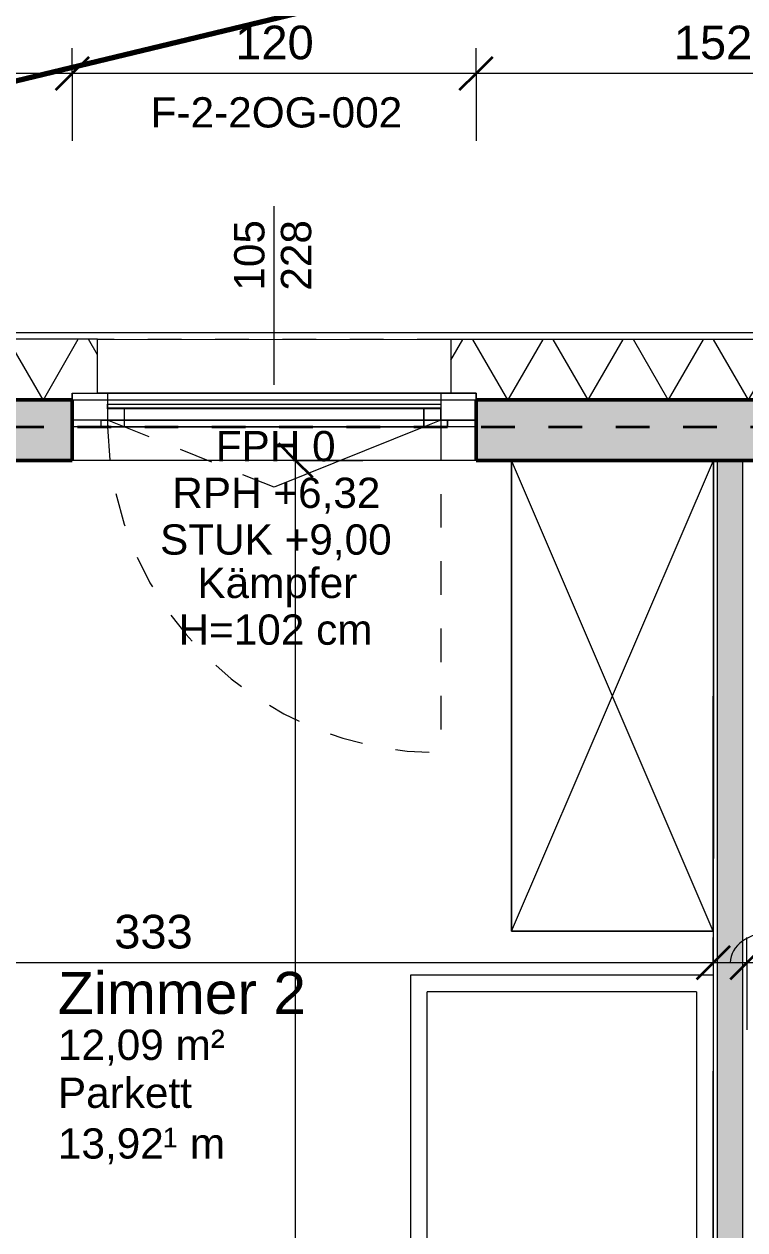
# Model space of a CAD drawing. Header units: metres. Extents: x -67.4 to -27.2, y 43.9 to 89.6.
# Drawn here: x -49.801 to -47.659, y 80.591 to 84.177 of the extents above; entities that cross this region are included whole.
import ezdxf

# ---------------------------------------------------------------- set-up
doc = ezdxf.new("R2010")
doc.units = ezdxf.units.M
for name, pattern in [('Strich Punkt Mittel', [0.015875, 0.00635, -0.004763, 0, -0.004763]), ('Verdeckt', [0.003, 0.002, -0.001]), ('Verdeckt Oben', [0.00225, 0.0015, -0.00075])]:
    doc.linetypes.add(name, pattern=pattern)
for name, color, linetype, lineweight in [('A-DETL-MBND', 5, 'Continuous', 5), ('A-GLAZ', 151, 'Continuous', 18), ('A-GLAZ-IDEN_', 152, 'Continuous', 9), ('A_Bemassung-50_', 4, 'Continuous', 9), ('A_Bemassung_', 4, 'Continuous', 9), ('A_Decken', 8, 'Continuous', 13), ('A_Fenster', 7, 'Continuous', 13), ('A_Grundstuecksgrenze', 5, 'Continuous', 70), ('A_Moebel', 6, 'Continuous', 13), ('A_Raeume_', 7, 'Continuous', 5), ('A_Raeume_Beschriftung_', 7, 'Continuous', 9), ('A_Raster_', 1, 'Continuous', 9), ('A_Waende', 7, 'Continuous', 13)]:
    doc.layers.add(name, color=color, linetype=linetype, lineweight=lineweight)
doc.styles.add('Arial_2', font='arial.ttf', dxfattribs={"height": 0.09})
doc.styles.add('Arial_3', font='arial.ttf', dxfattribs={"height": 0.05849})
doc.styles.add('Arial_4', font='arial.ttf', dxfattribs={"height": 0.125})
doc.styles.add('Arial_5', font='arial.ttf', dxfattribs={"height": 0.1})
doc.dimstyles.new('WGA-Bemaßung', dxfattribs={"dimscale": 0.3048, "dimtxt": 0.102026, "dimasz": 0.328084, "dimexe": 0.246063, "dimexo": 0.0625, "dimgap": 0.04101, "dimtad": 1, "dimdec": 1, "dimlfac": 100, "dimrnd": 0.5, "dimdsep": 46, "dimtxsty": 'Arial_5', "dimblk1": 'OBLIQUE', "dimblk2": 'OBLIQUE', "dimsah": 1, "dimcen": 0.09, "dimdle": 0.246063, "dimazin": 2, "dimtfac": 1, "dimtdec": 4, "dimtix": 1, "dimtmove": 0, "dimatfit": 3, "dimfxl": 0.656168, "dimfxlon": 1, "dimtvp": 1, "dimtolj": 1, "dimtzin": 0, "dimarcsym": 2})
doc.dimstyles.new('WGA-Bemaßung_2', dxfattribs={"dimscale": 0.3048, "dimtxt": 0.102026, "dimasz": 0.328084, "dimexe": 0.246063, "dimexo": 0.0625, "dimgap": 0.04101, "dimtad": 1, "dimdec": 1, "dimlfac": 100, "dimrnd": 0.5, "dimdsep": 46, "dimtxsty": 'Arial_5', "dimblk1": 'OBLIQUE', "dimblk2": 'OBLIQUE', "dimsah": 1, "dimcen": 0.09, "dimdle": 0.246063, "dimazin": 2, "dimtfac": 1, "dimtdec": 4, "dimtix": 1, "dimtmove": 2, "dimatfit": 3, "dimfxl": 0.656168, "dimfxlon": 1, "dimtvp": 1, "dimtolj": 1, "dimtzin": 0, "dimarcsym": 2})
doc.dimstyles.new('WGA-Bemaßung_3', dxfattribs={"dimscale": 0.3048, "dimtxt": 0.102026, "dimasz": 0.328084, "dimexe": 0.246063, "dimexo": 0.0625, "dimgap": 0.04101, "dimtad": 1, "dimdec": 1, "dimlfac": 100, "dimrnd": 0.5, "dimdsep": 46, "dimtxsty": 'Arial_5', "dimblk1": 'OBLIQUE', "dimblk2": 'OBLIQUE', "dimsah": 1, "dimcen": 0.09, "dimdle": 0.246063, "dimazin": 2, "dimtfac": 1, "dimtdec": 4, "dimtix": 1, "dimtmove": 1, "dimatfit": 3, "dimfxl": 0.656168, "dimfxlon": 1, "dimtvp": 1, "dimtolj": 1, "dimtzin": 0, "dimarcsym": 2})
doc.dimstyles.new('WGA-Bemaßung_4', dxfattribs={"dimscale": 0.3048, "dimtxt": 0.102026, "dimasz": 0.328084, "dimexe": 0.246063, "dimexo": 0.0625, "dimgap": 0.04101, "dimtad": 1, "dimdec": 1, "dimlfac": 100, "dimrnd": 0.5, "dimdsep": 46, "dimtxsty": 'Arial_5', "dimblk1": 'OBLIQUE', "dimblk2": 'OBLIQUE', "dimsah": 1, "dimcen": 0.09, "dimdle": 0.246063, "dimazin": 2, "dimtfac": 1, "dimtdec": 4, "dimtix": 1, "dimtmove": 0, "dimatfit": 3, "dimfxl": 0.656168, "dimfxlon": 1, "dimtvp": 1, "dimtolj": 1, "dimtzin": 0, "dimarcsym": 2})

# ---------------------------------------------------------------- blocks, each defined once
blk = doc.blocks.new('Moeb_Schrank - Schrank_2m_60cm-V16-263_PP_02OG_BT2')
at = {"layer": 'A_Moebel', "color": 8}
for p, q in [((0, 0), (1.4, 0.6)), ((0, 0.6), (1.4, 0)), ((1.4, 0.6), (0, 0.6)), ((0, 0.6), (0, 0)), ((0, 0), (0, 0.6)), ((0, 0.6), (1.4, 0.6)), ((1.4, 0), (1.4, 0.6)), ((1.4, 0.6), (1.4, 0)), ((0, 0), (1.4, 0)), ((1.4, 0), (0, 0))]:
    blk.add_line(p, q, dxfattribs=at)
blk = doc.blocks.new('Fens_1tlg_OL - DF_OL_DK_1120x2400-10146559-263_PP_02OG_BT2')
at = {"layer": 'A-GLAZ'}
for p, q in [((-0.6, -0.02), (-0.515, -0.02)), ((-0.495, -0.02), (-0.6, -0.02)), ((-0.6, -0.02), (-0.6, -0.1)), ((-0.515, -0.02), (-0.495, -0.02)), ((-0.495, -0.02), (-0.445, -0.02)), ((-0.495, -0.1), (-0.495, -0.02)), ((-0.445, -0.02), (0.445, -0.02)), ((0.445, -0.02), (0.495, -0.02)), ((0.495, -0.02), (0.515, -0.02)), ((0.495, -0.02), (0.6, -0.02)), ((0.495, -0.1), (0.495, -0.02)), ((0.515, -0.02), (0.6, -0.02)), ((0.6, -0.02), (0.6, -0.1)), ((-0.6, -0.1), (-0.495, -0.1)), ((0.525, -0.1), (-0.525, -0.1)), ((0.6, -0.1), (0.495, -0.1))]:
    blk.add_line(p, q, dxfattribs=at)
at = {"layer": 'A_Fenster', "linetype": 'Verdeckt', "lineweight": 5}
for p, q in [((-0.495, 0), (-0.495, 0.97)), ((0, 0.18), (0.4455, 0)), ((-0.495, -0.02), (-0.495, 0)), ((0.4455, 0), (0.495, -0.02))]:
    blk.add_line(p, q, dxfattribs=at)
at = {"layer": 'A_Fenster'}
for p, q in [((-0.4455, 0), (0, 0.18)), ((-0.515, -0.02), (-0.515, 0)), ((-0.515, 0), (0.515, 0)), ((-0.515, 0), (-0.515, -0.02)), ((-0.445, 0), (-0.515, 0)), ((-0.495, -0.02), (-0.4455, 0)), ((-0.445, 0), (-0.445, -0.055)), ((-0.445, 0), (0.445, 0)), ((-0.445, 0), (0.445, 0)), ((-0.445, -0.055), (-0.445, 0)), ((0.445, 0), (-0.445, 0)), ((0.445, 0), (0.445, -0.055)), ((0.445, 0), (0.445, -0.055)), ((0.515, 0), (0.445, 0)), ((0.515, -0.02), (0.515, 0)), ((0.515, -0.02), (0.515, 0)), ((-0.6, -0.02), (-0.515, -0.02)), ((-0.515, -0.02), (-0.495, -0.02)), ((0.515, -0.02), (-0.515, -0.02)), ((-0.515, -0.02), (-0.495, -0.02)), ((-0.495, -0.02), (-0.445, -0.02)), ((-0.495, -0.055), (-0.495, -0.02)), ((0.495, -0.02), (-0.495, -0.02)), ((-0.495, -0.02), (-0.445, -0.02)), ((-0.495, -0.02), (-0.495, -0.055)), ((-0.445, -0.02), (-0.495, -0.02)), ((-0.445, -0.02), (0.445, -0.02)), ((-0.445, -0.02), (0.445, -0.02)), ((0.445, -0.02), (-0.445, -0.02)), ((0.445, -0.02), (0.495, -0.02)), ((0.445, -0.02), (0.495, -0.02)), ((0.495, -0.02), (0.445, -0.02)), ((0.495, -0.02), (0.515, -0.02)), ((0.495, -0.055), (0.495, -0.02)), ((0.495, -0.02), (0.515, -0.02)), ((0.495, -0.055), (0.495, -0.02)), ((0.515, -0.02), (0.6, -0.02)), ((-0.495, -0.055), (-0.495, -0.053)), ((-0.495, -0.053), (-0.445, -0.053)), ((-0.495, -0.053), (-0.445, -0.053)), ((-0.495, -0.055), (-0.495, -0.053)), ((-0.495, -0.055), (0.495, -0.055)), ((-0.495, -0.055), (-0.445, -0.055)), ((-0.495, -0.067), (-0.495, -0.055)), ((-0.495, -0.067), (-0.495, -0.055)), ((0.495, -0.067), (-0.495, -0.067)), ((0.495, -0.067), (-0.495, -0.067)), ((-0.445, -0.053), (0.445, -0.053)), ((-0.445, -0.053), (0.445, -0.053)), ((-0.445, -0.055), (0.445, -0.055)), ((-0.445, -0.055), (0.445, -0.055)), ((0.445, -0.055), (-0.445, -0.055)), ((0.445, -0.053), (0.495, -0.053)), ((0.445, -0.053), (0.495, -0.053)), ((0.445, -0.055), (0.495, -0.055)), ((0.495, -0.053), (0.495, -0.055)), ((0.495, -0.053), (0.495, -0.055)), ((0.495, -0.055), (0.495, -0.067)), ((0.495, -0.055), (0.495, -0.067)), ((-0.6, -0.1), (-0.6, -0.08)), ((-0.5252, -0.1), (-0.6, -0.1)), ((0.6, -0.1), (0.525, -0.1)), ((0.6, -0.1), (0.6, -0.08))]:
    blk.add_line(p, q, dxfattribs=at)
at = {"layer": 'A_Fenster', "linetype": 'Verdeckt Oben', "lineweight": 5}
for p, q in [((-0.6, 0.1), (0.6, 0.1)), ((-0.6, 0.1), (0.6, 0.1)), ((-0.525, -0.1), (0.525, -0.1)), ((-0.525, -0.26), (0.525, -0.26))]:
    blk.add_line(p, q, dxfattribs=at)
at = {"layer": 'A_Fenster', "linetype": 'Verdeckt', "lineweight": 5}
for start, end in [(1.1603, 90), (360, 1.1603)]:
    blk.add_arc((-0.495, -0.02), 0.99, start, end, dxfattribs=at)
blk = doc.blocks.new('Fens_1tlg_OL - DF_OL_DK_1120x2400-V34-263_PP_02OG_BT2')
at = {"layer": 'A_Fenster', "linetype": 'Verdeckt Oben', "lineweight": 5}
for p, q in [((-0.5998, 0.1), (0.6, 0.1)), ((-0.5998, 0.1), (0.6, 0.1)), ((-0.5248, -0.1), (0.525, -0.1)), ((-0.5248, -0.26), (0.525, -0.26))]:
    blk.add_line(p, q, dxfattribs=at)
at = {"layer": 'A_Fenster'}
for p, q in [((-0.515, -0.02), (-0.515, 0)), ((-0.515, 0), (-0.515, -0.02)), ((-0.445, 0), (-0.445, -0.02)), ((-0.445, -0.02), (-0.445, 0)), ((0.445, 0), (0.445, -0.02)), ((0.445, 0), (0.445, -0.02)), ((0.515, -0.02), (0.515, 0)), ((0.515, -0.02), (0.515, 0)), ((-0.4948, -0.02), (-0.5148, -0.02)), ((-0.5148, -0.02), (-0.495, -0.02)), ((-0.495, -0.02), (-0.4455, 0)), ((-0.495, -0.055), (-0.495, -0.02)), ((-0.495, -0.02), (-0.495, -0.055)), ((-0.4448, -0.02), (-0.4948, -0.02)), ((-0.4448, -0.02), (-0.4948, -0.02)), ((-0.4948, -0.02), (-0.445, -0.02)), ((-0.445, -0.02), (-0.4948, -0.02)), ((-0.445, -0.02), (-0.445, -0.053)), ((-0.445, -0.053), (-0.445, -0.02)), ((0.4452, -0.02), (-0.4448, -0.02)), ((0.4452, -0.02), (-0.4448, -0.02)), ((-0.4448, -0.02), (0.445, -0.02)), ((0.445, -0.02), (-0.4448, -0.02)), ((0.445, -0.02), (0.445, -0.053)), ((0.445, -0.02), (0.445, -0.053)), ((0.495, -0.02), (0.4452, -0.02)), ((0.4952, -0.02), (0.4452, -0.02)), ((0.4452, -0.02), (0.495, -0.02)), ((0.495, -0.02), (0.4452, -0.02)), ((0.495, -0.053), (0.495, -0.02)), ((0.495, -0.053), (0.495, -0.02)), ((0.515, -0.02), (0.4952, -0.02)), ((0.4952, -0.02), (0.515, -0.02)), ((-0.495, -0.055), (-0.495, -0.053)), ((-0.495, -0.055), (-0.495, -0.053)), ((-0.495, -0.067), (-0.495, -0.055)), ((-0.495, -0.067), (-0.495, -0.055)), ((-0.4948, -0.053), (-0.445, -0.053)), ((-0.4948, -0.053), (-0.445, -0.053)), ((-0.4948, -0.055), (-0.4448, -0.055)), ((-0.4948, -0.055), (-0.445, -0.055)), ((0.495, -0.067), (-0.4948, -0.067)), ((0.495, -0.067), (-0.4948, -0.067)), ((-0.445, -0.053), (-0.445, -0.055)), ((-0.445, -0.055), (-0.445, -0.053)), ((-0.4448, -0.053), (0.445, -0.053)), ((-0.4448, -0.053), (0.445, -0.053)), ((-0.4448, -0.055), (0.4452, -0.055)), ((-0.4448, -0.055), (0.445, -0.055)), ((-0.4448, -0.055), (0.445, -0.055)), ((0.445, -0.055), (-0.4448, -0.055)), ((0.445, -0.053), (0.445, -0.055)), ((0.445, -0.053), (0.445, -0.055)), ((0.4452, -0.053), (0.495, -0.053)), ((0.4452, -0.053), (0.495, -0.053)), ((0.4452, -0.055), (0.495, -0.055)), ((0.4452, -0.055), (0.495, -0.055)), ((0.495, -0.055), (0.495, -0.053)), ((0.495, -0.055), (0.495, -0.053)), ((0.495, -0.053), (0.495, -0.055)), ((0.495, -0.053), (0.495, -0.055)), ((0.495, -0.055), (0.495, -0.067)), ((0.495, -0.055), (0.495, -0.067))]:
    blk.add_line(p, q, dxfattribs=at)
at = {"layer": 'A_Fenster', "linetype": 'Verdeckt', "lineweight": 5}
for p, q in [((-0.495, -0.02), (-0.495, 0)), ((0.4455, 0), (0.495, -0.02))]:
    blk.add_line(p, q, dxfattribs=at)
blk.add_arc((-0.495, -0.02), 0.99, 360, 1.1603, dxfattribs=at)
blk = doc.blocks.new('Moeb_Bett - Einzelbett 090x210-1828300-263_PP_02OG_BT2')
at = {"layer": 'A_Moebel', "color": 8}
for p, q in [((0.45, -1.05), (0.45, 1.05)), ((0.8119, 1.05), (0.45, 1.05)), ((0.45, 1.05), (0.45, 0.65)), ((0.45, 0.65), (0.45, 1.05)), ((0.45, 1.05), (0.85, 1.05)), ((0.85, 0.65), (0.85, 1.05)), ((0.85, 1.05), (0.85, 0.65)), ((-0.45, 1.02), (0.45, 1.02)), ((-0.4, 0.97), (0.4, 0.97)), ((-0.4, 0.57), (-0.4, 0.97)), ((0.4, 0.97), (0.4, 0.57)), ((0.45, 0.65), (0.85, 0.65)), ((0.85, 0.65), (0.45, 0.65)), ((-0.4, 0.57), (0.4, 0.57)), ((-0.4, 0.27), (-0.15, 0.52)), ((-0.15, 0.52), (-0.15, 0.27)), ((-0.15, 0.52), (0.4, 0.52)), ((0.4, 0.52), (0.4, -1)), ((-0.15, 0.27), (-0.4, 0.27)), ((-0.4, -1), (-0.4, 0.27)), ((-0.4, -1), (0.4, -1)), ((-0.45, -1.05), (0.45, -1.05))]:
    blk.add_line(p, q, dxfattribs=at)
blk = doc.blocks.new('Family - ___-3180367-263_PP_02OG_BT2')
at = {"layer": 'A_Grundstuecksgrenze'}
blk.add_line((-15.6261, 97.0319), (-4.0511, 95.1798), dxfattribs=at)
blk = doc.blocks.new('BS_Fens_PP_Kämpfer - oben-10106766-263_PP_02OG_BT2')
at = {"layer": 'A-GLAZ-IDEN_'}
blk.add_line((0, 0.000124), (0, 0.010761), dxfattribs=at)
blk = doc.blocks.new('DIMBLOCK233-263_PP_02OG_BT2')
at = {"layer": 'A_Bemassung-50_', "transparency": 16777216}
for p, q in [((-48.9946, 79.2491), (-48.9942, 82.9548)), ((-48.9942, 82.8798), (-49.0692, 82.8798)), ((-48.9942, 82.8798), (-48.7942, 82.8798)), ((-48.9946, 79.2491), (-49.0696, 79.2491)), ((-48.9946, 79.2491), (-48.7946, 79.2491))]:
    blk.add_line(p, q, dxfattribs=at)
at = {"layer": 'A_Bemassung-50_', "lineweight": 35, "transparency": 16777216}
for p, q in [((-48.9942, 82.8798), (-49.0442, 82.9298)), ((-48.9942, 82.8798), (-48.9442, 82.8298)), ((-48.9946, 79.2491), (-49.0446, 79.2991)), ((-48.9946, 79.2491), (-48.9446, 79.1991))]:
    blk.add_line(p, q, dxfattribs=at)
at = {"layer": 'A_Bemassung-50_', "color": 0, "transparency": 16777216, "insert": (-49.1368, 80.2425), "char_height": 0.1, "width": 0.276883, "attachment_point": 1, "rotation": 90, "line_spacing_factor": 0.941778, "style": 'Arial_5'}
blk.add_mtext('363', dxfattribs=at)
blk = doc.blocks.new('_Oblique')
at = {"color": 0, "linetype": 'ByBlock', "lineweight": -2}
blk.add_line((-0.5, -0.5), (0.5, 0.5), dxfattribs=at)
blk = doc.blocks.new('DIMBLOCK272-263_PP_02OG_BT2')
at = {"layer": 'A_Bemassung-50_', "transparency": 16777216}
for p, q in [((-48.4581, 84.0305), (-48.4581, 84.1055)), ((-46.9356, 84.0304), (-46.9356, 84.1054)), ((-46.9356, 84.0304), (-48.4581, 84.0305)), ((-48.4581, 84.0305), (-48.4581, 83.8305)), ((-46.9356, 84.0304), (-46.9356, 83.8304))]:
    blk.add_line(p, q, dxfattribs=at)
at = {"layer": 'A_Bemassung-50_', "lineweight": 35, "transparency": 16777216}
for p, q in [((-48.4581, 84.0305), (-48.4081, 84.0805)), ((-46.9356, 84.0304), (-46.8856, 84.0804)), ((-48.4581, 84.0305), (-48.5081, 83.9805)), ((-46.9356, 84.0304), (-46.9856, 83.9804))]:
    blk.add_line(p, q, dxfattribs=at)
at = {"layer": 'A_Bemassung-50_', "color": 0, "transparency": 16777216, "insert": (-47.8703, 84.1728), "char_height": 0.1, "width": 0.416266, "attachment_point": 1, "rotation": 359.9983, "line_spacing_factor": 0.941778, "style": 'Arial_5'}
blk.add_mtext('152,5', dxfattribs=at)
blk = doc.blocks.new('DIMBLOCK273-263_PP_02OG_BT2')
at = {"layer": 'A_Bemassung-50_', "transparency": 16777216}
for p, q in [((-49.6581, 84.0305), (-49.6581, 84.1055)), ((-48.4581, 84.0305), (-48.4581, 84.1055)), ((-48.4581, 84.0305), (-49.6581, 84.0305)), ((-49.6581, 84.0305), (-49.6581, 83.8305)), ((-48.4581, 84.0305), (-48.4581, 83.8305))]:
    blk.add_line(p, q, dxfattribs=at)
at = {"layer": 'A_Bemassung-50_', "lineweight": 35, "transparency": 16777216}
for p, q in [((-49.6581, 84.0305), (-49.6081, 84.0805)), ((-48.4581, 84.0305), (-48.4081, 84.0805)), ((-49.6581, 84.0305), (-49.7081, 83.9805)), ((-48.4581, 84.0305), (-48.5081, 83.9805))]:
    blk.add_line(p, q, dxfattribs=at)
at = {"layer": 'A_Bemassung-50_', "color": 0, "transparency": 16777216, "insert": (-49.1735, 84.1728), "char_height": 0.1, "width": 0.276883, "attachment_point": 1, "rotation": 359.9983, "line_spacing_factor": 0.941778, "style": 'Arial_5'}
blk.add_mtext('120', dxfattribs=at)
blk = doc.blocks.new('DIMBLOCK274-263_PP_02OG_BT2')
at = {"layer": 'A_Bemassung-50_', "transparency": 16777216}
for p, q in [((-51.8331, 84.0306), (-51.8331, 84.1056)), ((-49.6581, 84.0305), (-49.6581, 84.1055)), ((-49.6581, 84.0305), (-51.8331, 84.0306)), ((-51.8331, 84.0306), (-51.8331, 83.8306)), ((-49.6581, 84.0305), (-49.6581, 83.8305))]:
    blk.add_line(p, q, dxfattribs=at)
at = {"layer": 'A_Bemassung-50_', "lineweight": 35, "transparency": 16777216}
for p, q in [((-51.8331, 84.0306), (-51.7831, 84.0806)), ((-49.6581, 84.0305), (-49.6081, 84.0805)), ((-51.8331, 84.0306), (-51.8831, 83.9806)), ((-49.6581, 84.0305), (-49.7081, 83.9805))]:
    blk.add_line(p, q, dxfattribs=at)
at = {"layer": 'A_Bemassung-50_', "color": 0, "transparency": 16777216, "insert": (-50.9191, 84.1729), "char_height": 0.1, "width": 0.416266, "attachment_point": 1, "rotation": 359.9983, "line_spacing_factor": 0.941778, "style": 'Arial_5'}
blk.add_mtext('217,5', dxfattribs=at)
blk = doc.blocks.new('DIMBLOCK415-263_PP_02OG_BT2')
at = {"layer": 'A_Bemassung-50_', "transparency": 16777216}
for p, q in [((-47.753, 81.3856), (-47.753, 81.4606)), ((-47.653, 81.3856), (-47.653, 81.4606)), ((-47.578, 81.3856), (-47.753, 81.3856)), ((-47.753, 81.3856), (-47.753, 81.1856)), ((-47.653, 81.3856), (-47.653, 81.1856))]:
    blk.add_line(p, q, dxfattribs=at)
at = {"layer": 'A_Bemassung-50_', "lineweight": 35, "transparency": 16777216}
for p, q in [((-47.753, 81.3856), (-47.703, 81.4356)), ((-47.653, 81.3856), (-47.603, 81.4356)), ((-47.753, 81.3856), (-47.803, 81.3356)), ((-47.653, 81.3856), (-47.703, 81.3356))]:
    blk.add_line(p, q, dxfattribs=at)
at = {"layer": 'A_Bemassung-50_', "transparency": 16777216}
blk.add_ellipse((-47.5771, 81.3856), major_axis=(-0.1259, 0), ratio=0.722893, start_param=4.712389, end_param=6.283185, dxfattribs=at)
at = {"layer": 'A_Bemassung-50_', "color": 0, "transparency": 16777216, "insert": (-47.5771, 81.528), "char_height": 0.1, "width": 0.184588, "attachment_point": 1, "rotation": 359.9983, "line_spacing_factor": 0.941778, "style": 'Arial_5'}
blk.add_mtext('10', dxfattribs=at)
blk = doc.blocks.new('DIMBLOCK416-263_PP_02OG_BT2')
at = {"layer": 'A_Bemassung-50_', "transparency": 16777216}
for p, q in [((-51.0826, 81.3857), (-51.0826, 81.4607)), ((-47.753, 81.3856), (-47.753, 81.4606)), ((-47.753, 81.3856), (-51.0826, 81.3857)), ((-51.0826, 81.3857), (-51.0826, 81.1857)), ((-47.753, 81.3856), (-47.753, 81.1856))]:
    blk.add_line(p, q, dxfattribs=at)
at = {"layer": 'A_Bemassung-50_', "lineweight": 35, "transparency": 16777216}
for p, q in [((-51.0826, 81.3857), (-51.0326, 81.4357)), ((-47.753, 81.3856), (-47.703, 81.4356)), ((-51.0826, 81.3857), (-51.1326, 81.3357)), ((-47.753, 81.3856), (-47.803, 81.3356))]:
    blk.add_line(p, q, dxfattribs=at)
at = {"layer": 'A_Bemassung-50_', "color": 0, "transparency": 16777216, "insert": (-49.5332, 81.528), "char_height": 0.1, "width": 0.276883, "attachment_point": 1, "rotation": 359.9983, "line_spacing_factor": 0.941778, "style": 'Arial_5'}
blk.add_mtext('333', dxfattribs=at)

msp = doc.modelspace()

# ---------------------------------------------------------------- hatches: boundary and pattern name
at = {"layer": 'A_Waende', "lineweight": 5}
h = msp.add_hatch(dxfattribs=at)
h.set_pattern_fill('FP_129', color=250, angle=-157.36, style=0, pattern_type=2)
h.set_pattern_definition([(359.998, (-50.2208, 83.05943), (7e-06, 0.20637), []), (59.998, (-50.2208, 83.05943), (-0.178727, 0.103196), []), (119.998, (-50.2208, 83.05943), (-0.178725, -0.10318), [])])
h.paths.add_polyline_path([(-49.6581, 83.0598), (-49.6581, 83.0798), (-49.5831, 83.0798), (-49.5831, 83.2398), (-51.9079, 83.2396), (-51.9079, 83.0798), (-51.8331, 83.0798), (-51.8331, 83.0598), (-49.6581, 83.0598)])
h.paths.add_polyline_path([(-48.5331, 83.0797), (-48.5329, 83.0798), (-48.5331, 83.0797)])
h = msp.add_hatch(dxfattribs=at)
h.set_pattern_fill('FP_130', color=250, angle=-157.36, style=0, pattern_type=2)
h.set_pattern_definition([(359.998, (-47.17173, 83.05912), (7e-06, 0.20637), []), (59.998, (-47.17173, 83.05912), (-0.178727, 0.103196), []), (119.998, (-47.17173, 83.05912), (-0.178725, -0.10318), [])])
h.paths.add_polyline_path([(-46.9356, 83.0797), (-46.9356, 83.0797), (-47.3436, 83.0797)])
h.paths.add_polyline_path([(-46.9356, 83.0597), (-46.9355, 83.0797), (-46.8606, 83.0797), (-46.8606, 83.2397), (-48.5329, 83.2396), (-48.5329, 83.0797), (-48.4581, 83.0797), (-48.4581, 83.0597), (-46.9356, 83.0597)])
h.paths.add_polyline_path([(-45.8106, 83.0796), (-45.8104, 83.0797), (-45.8106, 83.0796)])
h = msp.add_hatch(dxfattribs=at)
h.set_pattern_fill('FP_4', color=250, style=0, pattern_type=2)
h.set_pattern_definition([(45, (0, 0), (-0.08980256, 0.08980256), []), (45, (0.0898, 0), (-0.08980256, 0.08980256), [0.0635, -0.03175])])
h.paths.add_polyline_path([(-40.7279, 83.0595), (-40.7479, 83.0596), (-40.7468, 83.0607), (-40.729, 83.0596)])
h.paths.add_polyline_path([(-40.7279, 82.8795), (-40.7279, 82.8795), (-40.7279, 83.0795), (-43.0131, 83.0796), (-43.0129, 82.8796), (-40.728, 82.8795)])
h.paths.add_polyline_path([(-44.2132, 82.8796), (-44.2131, 83.0596), (-45.7356, 83.0596), (-45.7354, 82.8796), (-44.2134, 82.8796)])
h.paths.add_polyline_path([(-46.9357, 82.8797), (-46.9356, 83.0597), (-48.4581, 83.0597), (-48.4579, 82.8797), (-46.9358, 82.8797)])
h.paths.add_polyline_path([(-49.6584, 82.8798), (-49.6582, 82.8798), (-49.6581, 83.0598), (-51.8331, 83.0598), (-51.8329, 82.8798), (-50.0281, 82.8798)])
h.paths.add_polyline_path([(-53.0332, 82.8799), (-53.0332, 83.0599), (-53.9879, 83.0599), (-53.9879, 82.8799), (-53.0517, 82.8799)])
h.paths.add_polyline_path([(-53.8882, 83.0599), (-53.8879, 83.0599), (-53.8879, 83.0799), (-53.9879, 83.0799), (-53.9879, 83.0599)])
h = msp.add_hatch(dxfattribs=at)
h.set_pattern_fill('FP_56', color=250, angle=247.64, style=0, pattern_type=2)
h.set_pattern_definition([(134.998, (-47.653, 81.06447), (-0.2539954, 0.1270123), [0.02245, -0.15715]), (134.998, (-47.76414, 81.112355), (-0.2539954, 0.1270123), [0.02245, -0.15715]), (134.998, (-47.65275, 81.12817), (-0.2539954, 0.1270123), [0.02245, -0.15715]), (134.998, (-47.764275, 81.17512), (-0.2539954, 0.1270123), [0.02245, -0.15715]), (161.563, (-47.669, 81.080786), (-0.5079932, 0.1270184), [0.0502, -0.35141]), (161.563, (-47.716762, 81.096108), (-0.5079932, 0.1270184), [0.0502, -0.35141]), (161.563, (-47.66913, 81.143555), (-0.5079932, 0.1270184), [0.0502, -0.35141]), (161.563, (-47.716513, 81.1598), (-0.5079932, 0.1270184), [0.0502, -0.35141]), (224.998, (-47.76446, 81.080045), (0.2540043, 0.1269946), [0.02245, -0.15715]), (224.998, (-47.65275, 81.12817), (0.2540043, 0.1269946), [0.02245, -0.15715]), (224.998, (-47.76421, 81.14374), (0.2540043, 0.1269946), [0.02245, -0.15715]), (224.998, (-47.65288, 81.19094), (0.2540043, 0.1269946), [0.02245, -0.15715]), (198.433, (-47.716762, 81.096108), (0.5080021, 0.12698295), [0.0502, -0.35141]), (198.433, (-47.669066, 81.11217), (0.5080021, 0.12698295), [0.0502, -0.35141]), (198.433, (-47.716513, 81.1598), (0.5080021, 0.12698295), [0.0502, -0.35141]), (198.433, (-47.668816, 81.175865), (0.5080021, 0.12698295), [0.0502, -0.35141])])
h.paths.add_polyline_path([(-47.6656, 79.2365), (-47.6656, 82.8797), (-47.7404, 82.8797), (-47.7404, 79.2365), (-47.6656, 79.2365)])

# ---------------------------------------------------------------- linework, layer by layer
at = {"layer": 'A-DETL-MBND'}
msp.add_line((-53.8879, 83.2599), (-41.0479, 83.2595), dxfattribs=at)
at = {"layer": 'A_Decken'}
for p, q in [((-49.6581, 83.0598), (-48.4581, 83.0597)), ((-48.4582, 82.9797), (-49.6579, 82.9798)), ((-49.6579, 82.9798), (-49.6579, 82.8798))]:
    msp.add_line(p, q, dxfattribs=at)
at = {"layer": 'A_Raeume_', "flags": 128}
msp.add_lwpolyline([(-47.7529, 82.8797), (-51.0826, 82.8798), (-51.0827, 79.2491), (-47.7908, 79.249), (-47.7531, 79.249)], close=True, dxfattribs=at)
at = {"layer": 'A_Raster_', "linetype": 'Strich Punkt Mittel', "lineweight": 35}
msp.add_line((-56.2428, 82.98), (-31.6736, 82.9792), dxfattribs=at)
at = {"layer": 'A_Waende', "color": 250, "lineweight": 5}
for p, q in [((-49.5831, 83.2398), (-51.9081, 83.2398)), ((-49.5831, 83.0798), (-49.5831, 83.2398)), ((-48.5331, 83.2397), (-48.5331, 83.0797)), ((-46.8606, 83.2397), (-48.5331, 83.2397)), ((-49.6581, 83.0598), (-49.6581, 83.0798)), ((-49.6581, 83.0798), (-49.5831, 83.0798)), ((-48.5331, 83.0797), (-48.4581, 83.0797)), ((-48.4581, 83.0797), (-48.4581, 83.0597))]:
    msp.add_line(p, q, dxfattribs=at)
at = {"layer": 'A_Waende'}
for p, q in [((-49.5831, 83.2398), (-48.5331, 83.2397)), ((-48.5331, 83.0797), (-49.5831, 83.0798)), ((-47.7529, 82.8797), (-47.7531, 79.249)), ((-47.7406, 79.2365), (-47.7404, 82.8797)), ((-47.6656, 79.1615), (-47.6654, 82.8797))]:
    msp.add_line(p, q, dxfattribs=at)
at = {"layer": 'A_Waende', "color": 10, "lineweight": 50}
for p, q in [((-49.6581, 83.0598), (-51.8331, 83.0598)), ((-49.6582, 82.8798), (-49.6581, 83.0598)), ((-48.4581, 83.0597), (-48.4582, 82.8797)), ((-46.9356, 83.0597), (-48.4581, 83.0597)), ((-51.8332, 82.8798), (-49.6582, 82.8798)), ((-48.4582, 82.8797), (-46.9357, 82.8797))]:
    msp.add_line(p, q, dxfattribs=at)

# ---------------------------------------------------------------- block references
at = {"layer": 'A-GLAZ', "rotation": 179.9982758785824}
msp.add_blockref('Fens_1tlg_OL - DF_OL_DK_1120x2400-10146559-263_PP_02OG_BT2', (-49.0582, 82.9797), dxfattribs=at)
at = {"layer": 'A-GLAZ-IDEN_', "xscale": 49.99999999999998, "yscale": 49.99999999999998, "zscale": 49.99999999999998, "rotation": 359.998275878371}
msp.add_blockref('BS_Fens_PP_Kämpfer - oben-10106766-263_PP_02OG_BT2', (-49.0581, 83.0982), dxfattribs=at)
at = {"layer": 'A_Fenster', "linetype": 'Verdeckt Oben', "lineweight": 5, "rotation": 179.9982758785824}
msp.add_blockref('Fens_1tlg_OL - DF_OL_DK_1120x2400-V34-263_PP_02OG_BT2', (-49.0579, 82.9797), dxfattribs=at)
at = {"layer": 'A_Grundstuecksgrenze', "rotation": 22.64000000000043}
msp.add_blockref('Family - ___-3180367-263_PP_02OG_BT2', (0, 0), dxfattribs=at)
at = {"layer": 'A_Moebel', "color": 8}
for name, p, rotation in [('Moeb_Schrank - Schrank_2m_60cm-V16-263_PP_02OG_BT2', (-47.753, 81.4797), 89.99827587845473), ('Moeb_Bett - Einzelbett 090x210-1828300-263_PP_02OG_BT2', (-48.203, 80.299), 179.998275878371)]:
    msp.add_blockref(name, p, dxfattribs=dict(at, rotation=rotation))

# ---------------------------------------------------------------- texts
at = {"layer": 'A-GLAZ-IDEN_', "char_height": 0.09, "attachment_point": 1, "style": 'Arial_2'}
for s, insert, width, rotation in [('F-2-2OG-002', (-49.425, 83.9599), 0.889873, 359.9983), ('105', (-49.1769, 83.3846), 0.252532, 90), ('228', (-49.038, 83.3846), 0.252532, 90), ('FPH 0', (-49.2317, 82.9672), 0.424894, 359.9983), ('RPH +6,32', (-49.3607, 82.8283), 0.737552, 359.9983), ('STUK +9,00', (-49.3971, 82.6894), 0.82173, 359.9983), ('Kämpfer', (-49.2861, 82.5603), 0.557173, 359.9983), ('H=102 cm', (-49.3423, 82.4214), 0.689451, 359.9983)]:
    msp.add_mtext(s, dxfattribs=dict(at, insert=insert, width=width, rotation=rotation))
at = {"layer": 'A_Raeume_Beschriftung_', "attachment_point": 1}
for s, insert, char_height, width, style in [('Zimmer 2', (-49.7006, 81.3584), 0.125, 0.89789, 'Arial_4'), ('12,09 m²', (-49.7006, 81.1864), 0.09, 0.58924, 'Arial_2'), ('Parkett', (-49.7006, 81.0439), 0.09, 0.464979, 'Arial_2'), ('13,92', (-49.7006, 80.893), 0.09, 0.376793, 'Arial_2'), ('1', (-49.3897, 80.8948), 0.0585, 0.056118, 'Arial_3'), (' m', (-49.3434, 80.893), 0.09, 0.164346, 'Arial_2')]:
    msp.add_mtext(s, dxfattribs=dict(at, insert=insert, char_height=char_height, width=width, style=style))

# ---------------------------------------------------------------- dimensions: what is measured, and where the dimension line sits
at = {"layer": 'A_Bemassung_'}
for base, p1, p2, dimstyle, override, picture, middle in [((-51.8331, 84.0306), (-49.6581, 83.8305), (-51.8331, 83.8306), 'WGA-Bemaßung', {"dimpost": '<>', "dimfxl": 2.175}, 'DIMBLOCK274-263_PP_02OG_BT2', (-50.7456, 84.0941)), ((-49.6581, 84.0305), (-48.4581, 83.8305), (-49.6581, 83.8305), 'WGA-Bemaßung', {"dimpost": '<>', "dimfxl": 1.2}, 'DIMBLOCK273-263_PP_02OG_BT2', (-49.0581, 84.0941)), ((-48.4581, 84.0305), (-46.9356, 83.8304), (-48.4581, 83.8305), 'WGA-Bemaßung', {"dimpost": '<>', "dimfxl": 1.5225}, 'DIMBLOCK272-263_PP_02OG_BT2', (-47.6969, 84.094)), ((-51.0826, 81.3857), (-47.753, 81.1856), (-51.0826, 81.1857), 'WGA-Bemaßung_4', {"dimpost": '<>', "dimfxl": 3.329624}, 'DIMBLOCK416-263_PP_02OG_BT2', (-49.4178, 81.4493))]:
    dim = msp.add_linear_dim(base=base, p1=p1, p2=p2, angle=359.9983, dimstyle=dimstyle, override=override, dxfattribs=at)
    dim.commit()
    dim.dimension.update_dxf_attribs({"geometry": picture, "text_midpoint": middle})
dim = msp.add_linear_dim(base=(-48.9942, 82.8798), p1=(-48.7946, 79.2491), p2=(-48.7942, 82.8798), angle=89.9941, dimstyle='WGA-Bemaßung_2', override={"dimpost": '<>', "dimfxl": 3.630716}, dxfattribs=at)
dim.commit()
dim.dimension.update_dxf_attribs({"geometry": 'DIMBLOCK233-263_PP_02OG_BT2', "text_midpoint": (-49.0701, 80.3809), "dimtype": 160, "text_rotation": 90})
dim = msp.add_linear_dim(base=(-47.753, 81.3856), p1=(-47.653, 81.1856), p2=(-47.753, 81.1856), angle=359.9983, dimstyle='WGA-Bemaßung_3', override={"dimpost": '<>', "dimfxl": 0.1}, dxfattribs=at)
dim.commit()
dim.dimension.update_dxf_attribs({"geometry": 'DIMBLOCK415-263_PP_02OG_BT2', "text_midpoint": (-47.4848, 81.4613), "dimtype": 160})

doc.saveas('drawing.dxf')
